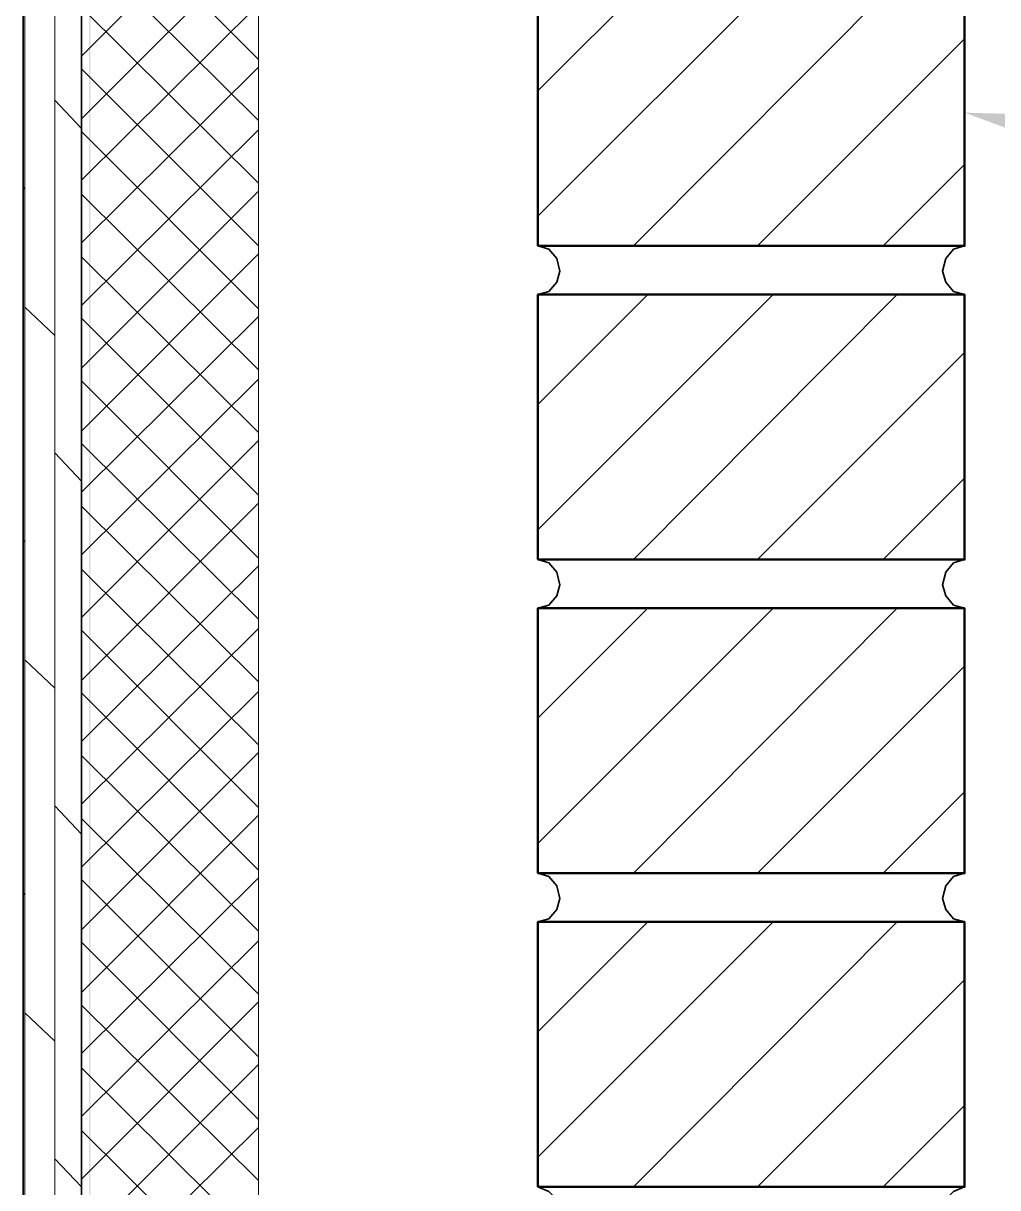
# Model space of a CAD drawing. Header units: inches. Extents: x 5 to 516, y -193 to 129.
# Drawn here: x 49.546 to 50.236, y -185.305 to -184.48 of the extents above; entities that cross this region are included whole.
import ezdxf

# ---------------------------------------------------------------- set-up
doc = ezdxf.new("R2010")
doc.units = ezdxf.units.IN
doc.header["$MEASUREMENT"] = 0
doc.layers.add('PDF7_Geometry', color=7, linetype='Continuous')
doc.layers.add('PDF7_Solid Fills', color=7, linetype='Continuous')

msp = doc.modelspace()

# ---------------------------------------------------------------- hatches: boundary and pattern name
at = {"layer": 'PDF7_Solid Fills', "transparency": 33554559}
h = msp.add_hatch(color=256, dxfattribs=at)
h.paths.add_polyline_path([(49.5935534, -190.8846732), (49.5879978, -189.5746731), (49.5879978, -190.8891177), (49.8679977, -190.8891177), (49.8702199, -190.8846734), (49.9935527, -190.8846734), (49.9935527, -190.8791178), (49.8668867, -190.8791178), (49.8646645, -190.8846734)])
h.paths.add_polyline_path([(49.5935532, -189.5757854), (49.5924421, -172.2280057), (49.5924421, -189.5757854)])

# ---------------------------------------------------------------- linework, layer by layer
at = {"layer": 'PDF7_Geometry', "lineweight": 35}
msp.add_lwpolyline([(49.545775, -172.2280057), (49.545775, -190.8946738), (49.5868862, -190.8946738), (49.5868862, -172.2280057)], close=True, dxfattribs=at)
at = {"layer": 'PDF7_Geometry', "lineweight": 15}
for points in [[(49.5468861, -190.8946733), (49.5468861, -172.2280051)], [(49.5679975, -190.8946733), (49.5679975, -172.2280051)], [(49.5868867, -184.5035623), (49.7124423, -184.3780068)], [(49.7124417, -184.5057845), (49.5868862, -184.3802289)], [(49.7124417, -184.5491172), (49.5868862, -184.4246727)], [(49.5868867, -184.5480061), (49.7124423, -184.4224505)], [(49.9102194, -184.5280058), (49.9879972, -184.450228)], [(49.9102194, -184.6168956), (50.0768861, -184.4502289)], [(49.9779978, -184.6380058), (50.1646645, -184.450228)], [(49.7124417, -184.5935621), (49.5868862, -184.4691176)], [(49.5868867, -184.5913399), (49.7124423, -184.4668955)], [(50.0657754, -184.6380058), (50.2124421, -184.4913391)], [(49.7124417, -184.6380058), (49.5868862, -184.5124503)], [(49.5868867, -184.6357837), (49.7124423, -184.5113392)], [(49.5868867, -184.5546725), (49.5679979, -184.5346725)], [(49.7124417, -184.6824507), (49.5868862, -184.5568952)], [(49.5868867, -184.6802286), (49.7124423, -184.5557841)], [(50.1546641, -184.6380058), (50.2124418, -184.580228)], [(49.5468861, -184.5980063), (49.545775, -184.5957841)], [(49.7124417, -184.725784), (49.5868862, -184.6013395)], [(49.5868867, -184.7246729), (49.7124423, -184.5991174)], [(49.7124417, -184.7702283), (49.5868862, -184.6457839)], [(49.5868867, -184.7691173), (49.7124423, -184.6435617)], [(49.9102194, -184.750228), (49.9879972, -184.6724502)], [(49.9102194, -184.8391172), (50.0768861, -184.6724506)], [(49.9779978, -184.8602281), (50.1646645, -184.6724503)], [(49.5679975, -184.7013388), (49.5468864, -184.6813388)], [(49.7124417, -184.8146732), (49.5868862, -184.6891177)], [(49.5868867, -184.8124505), (49.7124423, -184.6880061)], [(50.0657754, -184.8602281), (50.2124421, -184.7135614)], [(49.7124417, -184.859117), (49.5868862, -184.7335614)], [(49.5868867, -184.8568949), (49.7124423, -184.7324504)], [(49.7124417, -184.9024508), (49.5868862, -184.7780064)], [(49.5868867, -184.9013398), (49.7124423, -184.7757842)], [(49.5868867, -184.8046725), (49.5679979, -184.7846725)], [(50.1546641, -184.8602281), (50.2124418, -184.8024503)], [(49.7124417, -184.9468952), (49.5868862, -184.8224507)], [(49.5868867, -184.9457835), (49.7124423, -184.820228)], [(49.5468861, -184.8480063), (49.545775, -184.8457841)], [(49.5868867, -184.9891174), (49.7124423, -184.8646729)], [(49.7124417, -184.9913395), (49.5868862, -184.866895)], [(49.9102194, -184.9724503), (49.9879972, -184.8946725)], [(49.9102194, -185.0613395), (50.0768861, -184.8946728)], [(49.9779978, -185.0824503), (50.1646645, -184.8946725)], [(49.7124417, -185.0357838), (49.5868862, -184.9102283)], [(49.5868867, -185.0335617), (49.7124423, -184.9091173)], [(49.5679975, -184.9513394), (49.5468864, -184.9313394)], [(50.0657754, -185.0824503), (50.2124421, -184.9357836)], [(49.7124417, -185.0802282), (49.5868862, -184.9546726)], [(49.5868867, -185.078006), (49.7124423, -184.9535616)], [(49.5868867, -185.1224509), (49.7124423, -184.9968954)], [(49.7124417, -185.123562), (49.5868862, -184.9991176)], [(50.1546641, -185.0824503), (50.2124418, -185.0246725)], [(49.5868867, -185.0546725), (49.5679979, -185.0346725)], [(49.7124417, -185.1680058), (49.5868862, -185.0435613)], [(49.5868867, -185.1668947), (49.7124423, -185.0413391)], [(49.7124417, -185.2124507), (49.5868862, -185.0868951)], [(49.5868867, -185.2102285), (49.7124423, -185.0857841)], [(49.5468861, -185.0980064), (49.545775, -185.0957841)], [(49.9102194, -185.1946725), (49.9879972, -185.1168947)], [(49.9102194, -185.2835617), (50.0768861, -185.116895)], [(49.9779978, -185.3046725), (50.1646645, -185.1168948)], [(49.7124417, -185.256895), (49.5868862, -185.1313394)], [(49.5868867, -185.2546729), (49.7124423, -185.1302284)], [(50.0657754, -185.3046725), (50.2124421, -185.1580059)], [(49.7124417, -185.3002283), (49.5868862, -185.1757838)], [(49.5868867, -185.2991172), (49.7124423, -185.1735616)], [(49.5679975, -185.2013395), (49.5468864, -185.1813395)], [(49.7124417, -185.3446732), (49.5868862, -185.2202287)], [(49.5868867, -185.3435621), (49.7124423, -185.2180065)], [(50.1546641, -185.3046725), (50.2124418, -185.2468948)], [(49.7124417, -185.389117), (49.5868862, -185.2646725)], [(49.5868867, -185.3868948), (49.7124423, -185.2624504)], [(49.5868867, -185.3046725), (49.5679979, -185.2846725)]]:
    msp.add_lwpolyline(points, dxfattribs=at)
msp.add_lwpolyline([(49.7124417, -190.8946738), (49.7124417, -176.6857833), (49.5868862, -176.6857833), (49.5868862, -190.8946738)], close=True, dxfattribs=at)
at = {"layer": 'PDF7_Geometry', "lineweight": 50}
for points in [[(49.9102194, -184.6380067), (49.9102194, -184.4502289), (50.2124416, -184.4502289), (50.2124416, -184.6380067)], [(49.9102194, -184.8602289), (49.9102194, -184.6724511), (50.2124416, -184.6724511), (50.2124416, -184.8602289)], [(49.9102194, -185.0824506), (49.9102194, -184.8946728), (50.2124416, -184.8946728), (50.2124416, -185.0824506)], [(49.9102194, -185.3046728), (49.9102194, -185.116895), (50.2124416, -185.116895), (50.2124416, -185.3046728)]]:
    msp.add_lwpolyline(points, close=True, dxfattribs=at)
at = {"layer": 'PDF7_Geometry', "lineweight": 35}
for points in [[(49.9102194, -184.6724511), (49.9179972, -184.6702289), (49.9235527, -184.6635622), (49.9257749, -184.6557845), (49.9235527, -184.6468956), (49.9179972, -184.6402289), (49.9102194, -184.6380067)], [(50.2124418, -184.6380058), (50.204664, -184.640228), (50.1991084, -184.6468947), (50.1968862, -184.6557836), (50.1991084, -184.6635614), (50.204664, -184.670228), (50.2124418, -184.6724503)], [(49.9102194, -184.8946728), (49.9179972, -184.8924506), (49.9235527, -184.8857839), (49.9257749, -184.8780061), (49.9235527, -184.8691172), (49.9179972, -184.8624506), (49.9102194, -184.8602284)], [(50.2124418, -184.8602281), (50.204664, -184.8624503), (50.1991084, -184.869117), (50.1968862, -184.8780058), (50.1991084, -184.8857836), (50.204664, -184.8924503), (50.2124418, -184.8946725)], [(49.9102194, -185.116895), (49.9179972, -185.1146728), (49.9235527, -185.1080062), (49.9257749, -185.1002284), (49.9235527, -185.0913395), (49.9179972, -185.0846728), (49.9102194, -185.0824506)], [(50.2124418, -185.0824503), (50.204664, -185.0846725), (50.1991084, -185.0913392), (50.1968862, -185.1002281), (50.1991084, -185.1080059), (50.204664, -185.1146725), (50.2124418, -185.1168948)], [(49.9102194, -185.3391173), (49.9179972, -185.3368951), (49.9235527, -185.3302284), (49.9257749, -185.3224506), (49.9235527, -185.3135617), (49.9179972, -185.3080062), (49.9102194, -185.3046728)], [(50.2124418, -185.3046725), (50.204664, -185.3080059), (50.1991084, -185.3135614), (50.1968862, -185.3224503), (50.1991084, -185.3302281), (50.204664, -185.3368948), (50.2124418, -185.339117)]]:
    msp.add_lwpolyline(points, dxfattribs=at)
at = {"layer": 'PDF7_Solid Fills', "lineweight": 50, "transparency": 33554559}
msp.add_solid([(50.371331, -184.6024506), (50.2124421, -184.5435617), (50.381331, -184.5480061)], dxfattribs=at)

doc.saveas('drawing.dxf')
